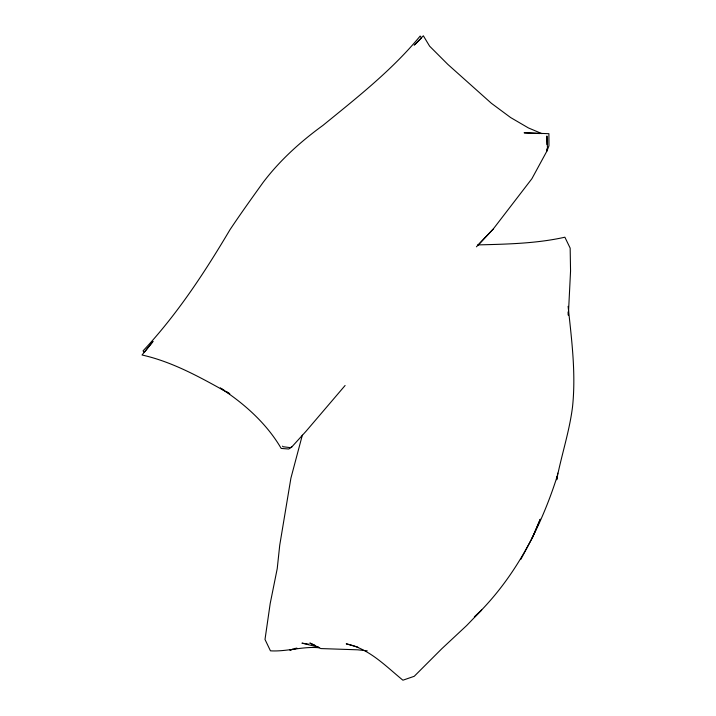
<?xml version="1.0" encoding="UTF-8"?>
<svg xmlns="http://www.w3.org/2000/svg" width="716" height="716" viewBox="0 0 716 716"><rect width="100%" height="100%" fill="white"/><g stroke="black" fill="none" stroke-linecap="round" stroke-linejoin="round"><path stroke-width="1.07" d="M557.111 476.498C540.616 528.453 514.357 578.653 474.726 616.87M557.755 473.142L556.681 479.756C561.425 455.269 569.399 431.712 572.514 406.983C576.076 373.322 571.654 339.787 568.11 306.332M302.331 435.158L290.911 478.136L279.732 545.198L277.226 568.647L270.2 603.525L265.001 639.469L270.451 650.835C286.901 651.82 302.752 646.154 319.184 647.774M532.489 537.555L540.285 519.19L532.077 538.298L532.489 537.555L520.783 559.429M476.426 246.814L493.109 229.192L531.899 178.705L546.979 150.951L548.957 145.804L548.904 133.686L524.103 132.8L539.73 133.552M414.161 45.287L423.353 35.8L429.609 46.155L447.84 64.395L491.409 103.31L510.624 117.549L528.39 127.922L541.958 133.659M224.153 390.292L220.331 388.018C244.317 403.6 266.71 423.559 281.191 448.431L288.745 449.013L291.752 446.99L306.135 431.148L345.094 385.503M477.76 245.391L493.109 229.192M414.895 44.553L421.527 37.966L420.167 36.042C392.037 70.177 357.087 97.555 322.961 125.381C300.595 141.607 279.822 160.339 263.067 182.49C251.853 198.117 240.621 213.753 229.961 229.746C204.588 272.563 177.112 314.476 143.048 350.876L144.31 352.353L153.027 341.434L142.036 355.002C173.442 362.019 201.921 378.317 229.8 393.818M474.359 616.807L481.707 609.925L466.716 625.489L441.835 648.696L414.233 676.298L402.911 680.2C385.494 665.978 369.116 648.526 346.24 643.854L357.83 647.094M291.752 446.99L290.222 447.634L283.044 446.721L282.489 446.158M293.068 649.197L289.873 650.101L297.059 648.347L294.858 648.419M294.84 648.615L297.059 648.347M477.796 244.899C506.883 244.165 536.4 243.583 564.879 237.211L570.16 248.121L570.554 271.051L568.343 315.237L568.11 311.908M367.21 650.826L357.579 649.806L320.849 648.571L309.804 643.04L314.763 645.143M308.524 644.14L301.928 643.138L318.62 647.166M226.059 391.428L228.932 393.129M546.943 144.534L546.89 135.977L547.498 148.284L546.979 150.951L546.97 148.812"/></g></svg>
